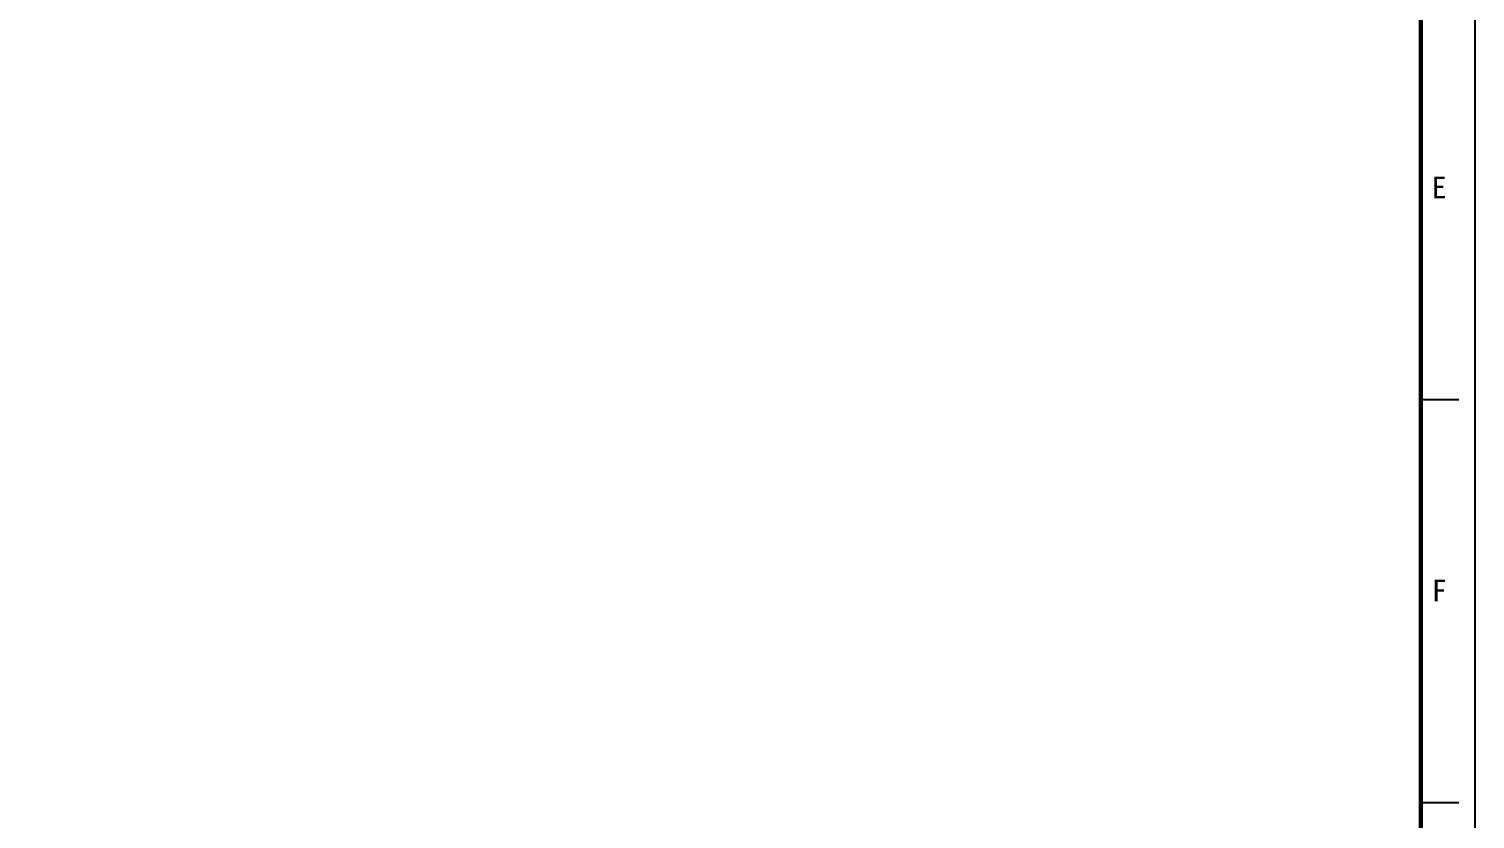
# Model space of a CAD drawing. Extents: x 0 to 420, y 0 to 594.
# Drawn here: x 153.7 to 420, y 145.5 to 291.1 of the extents above; entities that cross this region are included whole.
import ezdxf

# ---------------------------------------------------------------- set-up
doc = ezdxf.new("R2010")
doc.units = 0
doc.header["$MEASUREMENT"] = 0
doc.layers.get('0').update_dxf_attribs({"linetype": 'CONTINUOUS'})
doc.styles.add('HUALUC', font='SimSun.ttf')

msp = doc.modelspace()

# ---------------------------------------------------------------- linework, layer by layer
for p, q in [((420, 0), (420, 594)), ((417, 222.75), (410, 222.75)), ((417, 148.5), (410, 148.5))]:
    msp.add_line(p, q)
at = {"const_width": 0.8}
msp.add_lwpolyline([(410, 10), (410, 569), (10, 569), (10, 10)], close=True, dxfattribs=at)

# ---------------------------------------------------------------- texts
at = {"style": 'HUALUC'}
for s, p in [('E', (412.0275855559777, 259.8786289481254)), ('F', (412.0275855559777, 185.6286289481254))]:
    msp.add_text(s, height=4, dxfattribs=at).set_placement(p)

doc.saveas('drawing.dxf')
